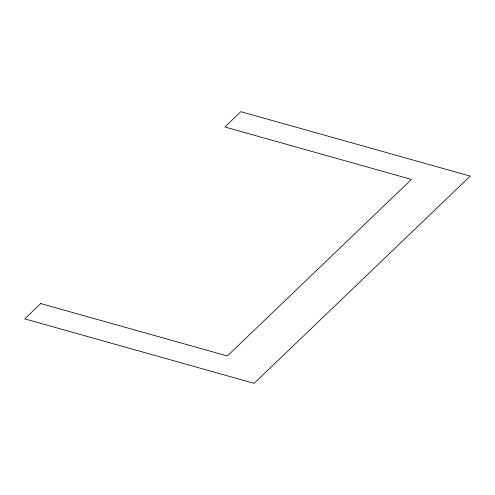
<?xml version="1.0" encoding="UTF-8"?>
<svg xmlns="http://www.w3.org/2000/svg" width="495" height="495" viewBox="0 0 495 495"><rect width="100%" height="100%" fill="white"/><g stroke="black" fill="none" stroke-linecap="round" stroke-linejoin="round"><path stroke-width="0.74" d="M40.745 303.553L24.75 318.885L254.139 383.334L470.25 176.115L240.861 111.666L224.872 126.998L411.475 179.431L227.347 355.979L40.745 303.553"/></g></svg>
